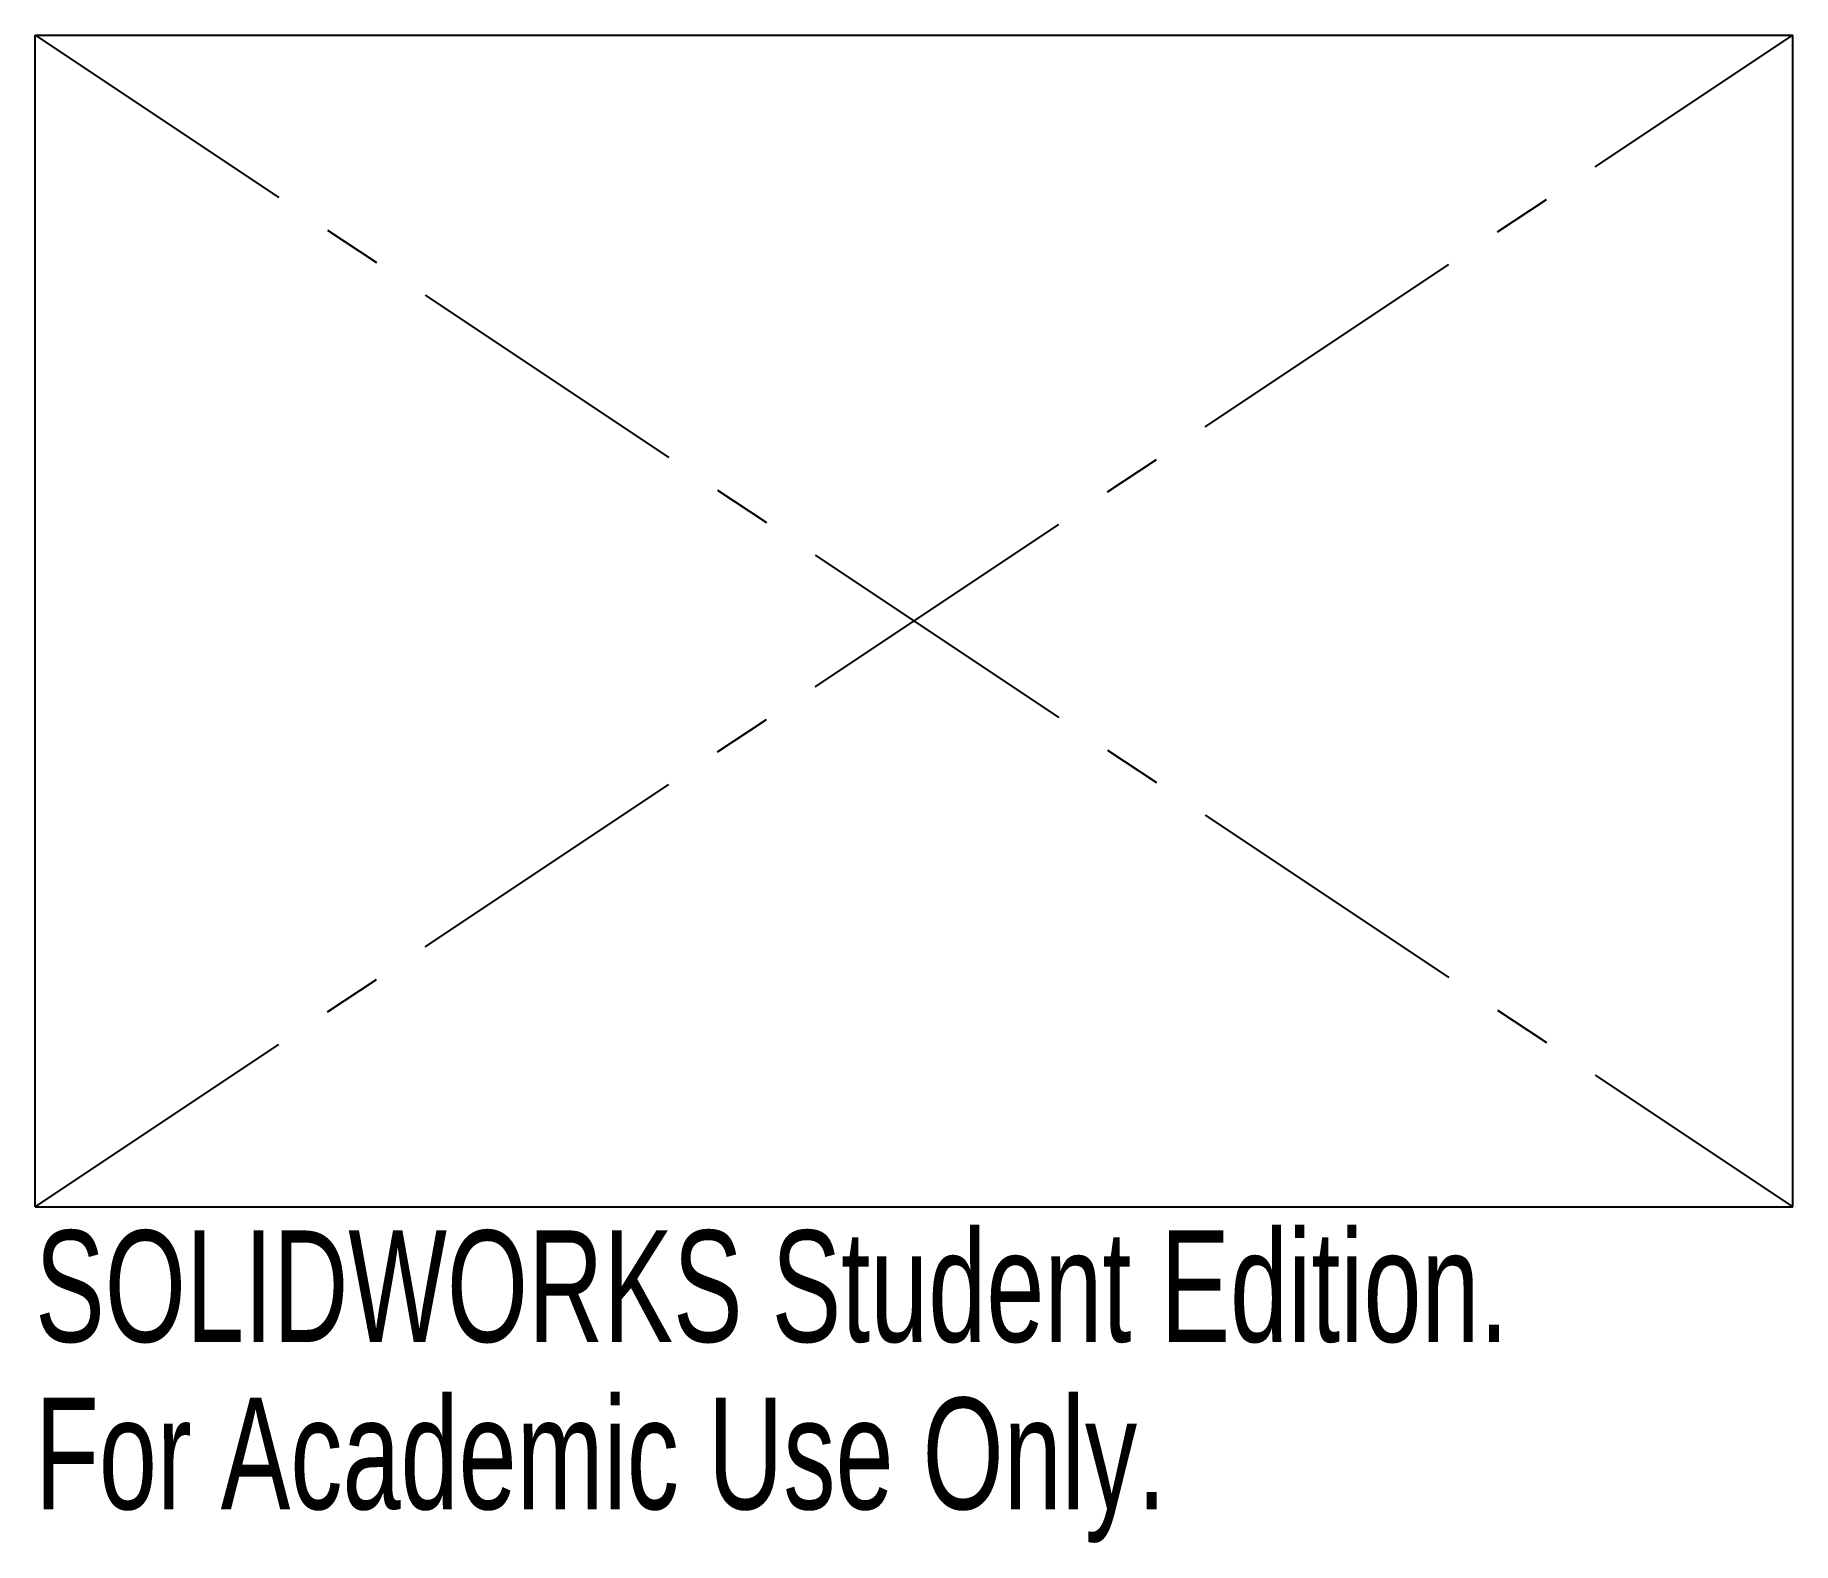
# Model space of a CAD drawing. Header units: inches. Extents: x -1.5 to 1.5, y -1.57 to 1.
import ezdxf

# ---------------------------------------------------------------- set-up
doc = ezdxf.new("R2010")
doc.units = ezdxf.units.IN
doc.header["$MEASUREMENT"] = 0
doc.header["$PDSIZE"] = -1
doc.linetypes.add('CENTERX2', pattern=[0.8, 0.5, -0.1, 0.1, -0.1])
doc.styles.add('SLDTEXTSTYLE0', font='TXT', dxfattribs={"width": 0.7})

msp = doc.modelspace()

# ---------------------------------------------------------------- linework, layer by layer
at = {"color": 7, "linetype": 'Continuous'}
for p, q in [((-1.5, -1), (-1.5, 1)), ((-1.5, 1), (1.5, 1)), ((1.5, -1), (1.5, 1)), ((-1.5, -1), (1.5, -1))]:
    msp.add_line(p, q, dxfattribs=at)
at = {"color": 7, "linetype": 'CENTERX2'}
for p, q in [((-1.5, -1), (1.5, 1)), ((-1.5, 1), (1.5, -1))]:
    msp.add_line(p, q, dxfattribs=at)
at = {"color": 7, "linetype": 'Continuous'}
msp.add_point((0, 0), dxfattribs=at)

# ---------------------------------------------------------------- texts
at = {"color": 7, "linetype": 'Continuous', "char_height": 0.1903, "attachment_point": 1, "style": 'SLDTEXTSTYLE0'}
for s, insert in [('SOLIDWORKS Student Edition.', (-1.5, -1.0401)), ('For Academic Use Only.', (-1.5, -1.3256))]:
    msp.add_mtext(s, dxfattribs=dict(at, insert=insert))

doc.saveas('drawing.dxf')
